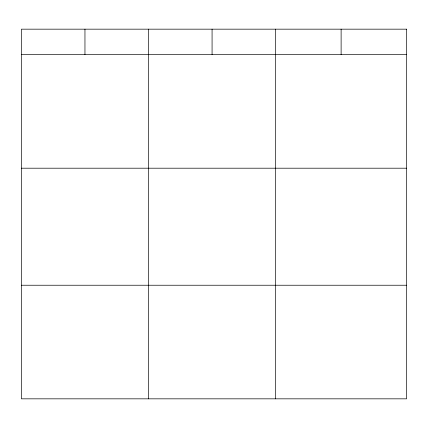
<?xml version="1.0" encoding="UTF-8"?>
<svg xmlns="http://www.w3.org/2000/svg" width="428" height="428" viewBox="0 0 428 428"><rect width="100%" height="100%" fill="white"/><g stroke="black" fill="none" stroke-linecap="round" stroke-linejoin="round"><path stroke-width="0.64" d="M21.4 54.602L406.6 54.602M21.4 168.199L406.6 168.199M21.4 285.235L406.6 285.235M341.116 29.168L341.116 54.602M275.632 29.168L275.632 398.832M212.074 29.168L212.074 54.602M148.516 29.168L148.516 398.832M84.958 29.168L84.958 54.602M406.6 29.168L21.4 29.168L21.4 398.832L406.6 398.832L406.6 29.168"/></g></svg>
